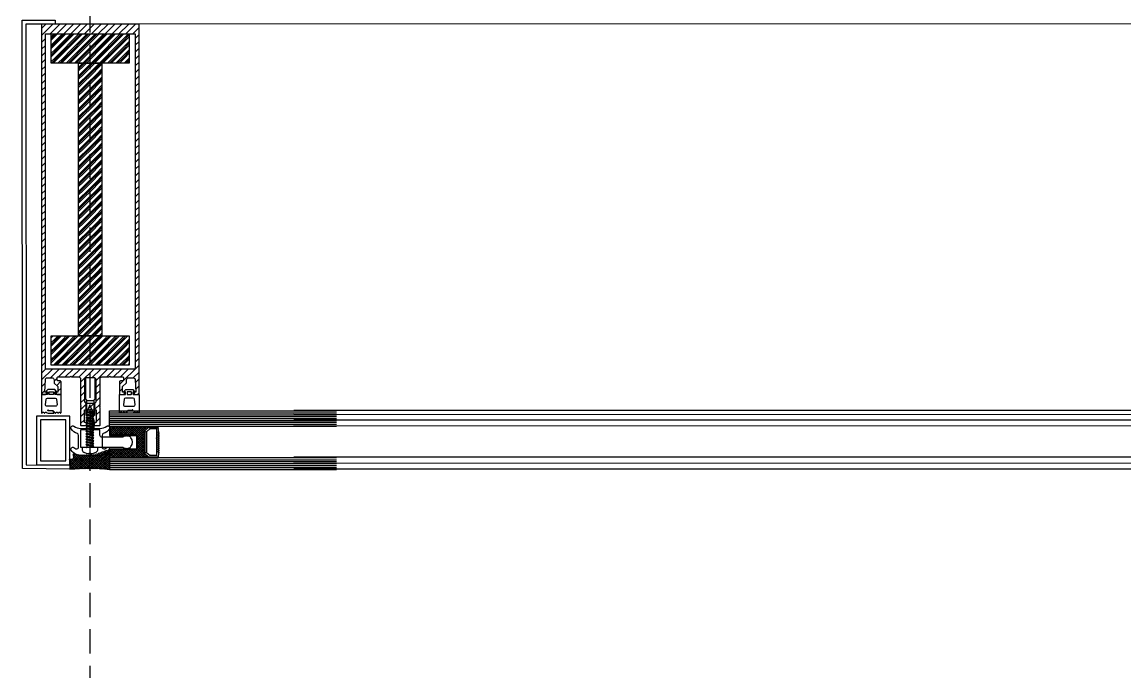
# Model space of a CAD drawing. Header units: inches. Extents: x 21 to 32698, y 13 to 3712.
# Drawn here: x 5101.8 to 5158.3, y 1282.1 to 1315.8 of the extents above; entities that cross this region are included whole.
import ezdxf

# ---------------------------------------------------------------- set-up
doc = ezdxf.new("R2010")
doc.units = ezdxf.units.IN
doc.header["$MEASUREMENT"] = 0
doc.linetypes.add('1+1 dbx a2$0$374_BLD_A1_BLOK_2$0$HIDDEN', pattern=[0.375, 0.25, -0.125])
for name, color, linetype, lineweight in [('Z_MİM_00', 8, 'Continuous', 25), ('Z_MİM_78-köpük', 8, 'Continuous', 25), ('Z_MİM_Aksesuar', 8, 'Continuous', 25), ('Z_MİM_alU-8', 8, 'Continuous', 25), ('Z_MİM_ALUMINIUM', 8, 'Continuous', 25), ('Z_MİM_fitiller_k', 8, 'Continuous', 25), ('Z_MİM_MYM_alüminyum levha', 8, 'Continuous', 25), ('Z_MİM_MYM_CAM', 8, 'Continuous', 25), ('Z_MİM_TR', 8, 'Continuous', 25)]:
    doc.layers.add(name, color=color, linetype=linetype, lineweight=lineweight)

# ---------------------------------------------------------------- blocks, each defined once
blk = doc.blocks.new('V24222')
at = {"linetype": 'Continuous'}
for p, q in [((3033.06, -605.14), (3033.06, -605.21)), ((3035.9, -602.98), (3034.67, -602.98)), ((3035.9, -610.98), (3035.9, -602.98)), ((3036.48, -609.04), (3037.41, -604.92)), ((3037.41, -604.92), (3036.95, -605.39)), ((3037.59, -605.43), (3037.41, -604.92)), ((3037.88, -609.04), (3038.81, -604.92)), ((3038.81, -604.92), (3038.35, -605.39)), ((3038.99, -605.43), (3038.81, -604.92)), ((3039.28, -609.04), (3040.21, -604.92)), ((3040.21, -604.92), (3039.75, -605.39)), ((3040.39, -605.43), (3040.21, -604.92)), ((3040.68, -609.04), (3041.61, -604.92)), ((3041.61, -604.92), (3041.15, -605.39)), ((3041.79, -605.43), (3041.61, -604.92)), ((3042.08, -609.04), (3043.01, -604.92)), ((3043.01, -604.92), (3042.55, -605.39)), ((3043.19, -605.43), (3043.01, -604.92)), ((3043.48, -609.04), (3044.41, -604.92)), ((3044.41, -604.92), (3043.95, -605.39)), ((3044.59, -605.43), (3044.41, -604.92)), ((3044.88, -609.04), (3045.81, -604.92)), ((3045.81, -604.92), (3045.35, -605.39)), ((3045.99, -605.43), (3045.81, -604.92)), ((3046.28, -609.04), (3047.21, -604.92)), ((3047.21, -604.92), (3046.75, -605.39)), ((3047.39, -605.43), (3047.21, -604.92)), ((3047.68, -609.04), (3048.61, -604.92)), ((3048.61, -604.92), (3048.15, -605.39)), ((3048.79, -605.43), (3048.61, -604.92)), ((3049.08, -609.04), (3050.01, -604.92)), ((3050.01, -604.92), (3049.55, -605.39)), ((3050.19, -605.43), (3050.01, -604.92)), ((3050.48, -609.04), (3051.41, -604.92)), ((3051.41, -604.92), (3050.95, -605.39)), ((3051.59, -605.43), (3051.41, -604.92)), ((3051.88, -609.04), (3052.81, -604.92)), ((3052.81, -604.92), (3052.35, -605.39)), ((3052.99, -605.43), (3052.81, -604.92)), ((3053.28, -609.04), (3054.21, -604.92)), ((3054.21, -604.92), (3053.75, -605.39)), ((3054.42, -605.53), (3054.21, -604.92)), ((3032.84, -606.47), (3033.06, -606.47)), ((3032.84, -607.5), (3033.06, -607.5)), ((3033.06, -606.47), (3033.06, -607.5)), ((3033.06, -608.75), (3033.06, -608.82)), ((3034.67, -610.98), (3035.9, -610.98)), ((3036.94, -605.43), (3036.1, -605.43)), ((3036.1, -608.53), (3036.3, -608.53)), ((3036.3, -608.53), (3036.48, -609.04)), ((3036.48, -609.04), (3036.95, -608.57)), ((3036.6, -606.94), (3036.95, -605.39)), ((3036.95, -608.57), (3037.3, -607.02)), ((3036.95, -608.53), (3037.7, -608.53)), ((3038.34, -605.43), (3037.59, -605.43)), ((3037.7, -608.53), (3037.88, -609.04)), ((3037.88, -609.04), (3038.35, -608.57)), ((3038, -606.94), (3038.35, -605.39)), ((3038.35, -608.57), (3038.7, -607.02)), ((3038.35, -608.53), (3039.1, -608.53)), ((3039.74, -605.43), (3038.99, -605.43)), ((3039.1, -608.53), (3039.28, -609.04)), ((3039.28, -609.04), (3039.75, -608.57)), ((3039.4, -606.94), (3039.75, -605.39)), ((3039.75, -608.57), (3040.1, -607.02)), ((3039.75, -608.53), (3040.5, -608.53)), ((3041.14, -605.43), (3040.39, -605.43)), ((3040.5, -608.53), (3040.68, -609.04)), ((3040.68, -609.04), (3041.15, -608.57)), ((3040.8, -606.94), (3041.15, -605.39)), ((3041.15, -608.57), (3041.5, -607.02)), ((3041.15, -608.53), (3041.9, -608.53)), ((3042.54, -605.43), (3041.79, -605.43)), ((3041.9, -608.53), (3042.08, -609.04)), ((3042.08, -609.04), (3042.55, -608.57)), ((3042.2, -606.94), (3042.55, -605.39)), ((3042.55, -608.57), (3042.9, -607.02)), ((3042.55, -608.53), (3043.3, -608.53)), ((3043.94, -605.43), (3043.19, -605.43)), ((3043.3, -608.53), (3043.48, -609.04)), ((3043.48, -609.04), (3043.95, -608.57)), ((3043.6, -606.94), (3043.95, -605.39)), ((3043.95, -608.57), (3044.3, -607.02)), ((3043.95, -608.53), (3044.7, -608.53)), ((3045.34, -605.43), (3044.59, -605.43)), ((3044.7, -608.53), (3044.88, -609.04)), ((3044.88, -609.04), (3045.35, -608.57)), ((3045, -606.94), (3045.35, -605.39)), ((3045.35, -608.57), (3045.7, -607.02)), ((3045.35, -608.53), (3046.1, -608.53)), ((3046.74, -605.43), (3045.99, -605.43)), ((3046.1, -608.53), (3046.28, -609.04)), ((3046.28, -609.04), (3046.75, -608.57)), ((3046.4, -606.94), (3046.75, -605.39)), ((3046.75, -608.57), (3047.1, -607.02)), ((3046.75, -608.53), (3047.5, -608.53)), ((3048.14, -605.43), (3047.39, -605.43)), ((3047.5, -608.53), (3047.68, -609.04)), ((3047.68, -609.04), (3048.15, -608.57)), ((3047.8, -606.94), (3048.15, -605.39)), ((3048.15, -608.57), (3048.5, -607.02)), ((3048.15, -608.53), (3048.9, -608.53)), ((3049.54, -605.43), (3048.79, -605.43)), ((3048.9, -608.53), (3049.08, -609.04)), ((3049.08, -609.04), (3049.55, -608.57)), ((3049.2, -606.94), (3049.55, -605.39)), ((3049.55, -608.57), (3049.9, -607.02)), ((3049.55, -608.53), (3050.3, -608.53)), ((3050.94, -605.43), (3050.19, -605.43)), ((3050.3, -608.53), (3050.48, -609.04)), ((3050.48, -609.04), (3050.95, -608.57)), ((3050.6, -606.94), (3050.95, -605.39)), ((3050.95, -608.57), (3051.3, -607.02)), ((3050.95, -608.53), (3051.7, -608.53)), ((3052.34, -605.43), (3051.59, -605.43)), ((3051.7, -608.53), (3051.88, -609.04)), ((3051.88, -609.04), (3052.35, -608.57)), ((3052, -606.94), (3052.35, -605.39)), ((3052.35, -608.57), (3052.7, -607.02)), ((3052.35, -608.53), (3053.1, -608.53)), ((3053.74, -605.43), (3052.99, -605.43)), ((3053.1, -608.53), (3053.28, -609.04)), ((3053.28, -609.04), (3053.75, -608.57)), ((3053.4, -606.94), (3053.75, -605.39)), ((3053.75, -608.57), (3054.1, -607.02)), ((3053.75, -608.53), (3054.2, -608.53)), ((3054.2, -608.53), (3054.2, -606.49)), ((3054.2, -608.53), (3057.9, -606.98)), ((3057.9, -606.98), (3054.42, -605.53))]:
    blk.add_line(p, q, dxfattribs=at)
for centre, radius, start, end in [((3039.3, -606.98), 6.48, 164.1432, 175.4413), ((3039.3, -606.98), 6.5, 146.8036, 163.5209), ((3034.67, -603.96), 0.975, 90, 146.8036), ((3036.1, -605.23), 0.2, 180, 270), ((3039.3, -606.98), 6.48, 184.5587, 195.8568), ((3039.3, -606.98), 6.5, 196.4791, 213.1964), ((3034.67, -610.01), 0.975, 213.1964, 270), ((3036.1, -608.73), 0.2, 90, 180)]:
    blk.add_arc(centre, radius, start, end, dxfattribs=at)
for points, knots in [([(3036.3, -608.53), (3036.3, -608.53), (3036.3, -608.53), (3036.31, -608.49), (3036.33, -608.4), (3036.35, -608.28), (3036.38, -608.12), (3036.41, -607.93), (3036.45, -607.71), (3036.5, -607.47), (3036.54, -607.21), (3036.58, -607.03), (3036.6, -606.94), (3036.6, -606.94)], [0, 0, 0, 0, 0.053742, 0.158737, 0.260521, 0.365221, 0.467704, 0.573083, 0.676959, 0.783758, 0.889256, 0.997742, 1, 1, 1, 1]), ([(3037.59, -605.44), (3037.59, -605.44), (3037.59, -605.44), (3037.58, -605.48), (3037.56, -605.57), (3037.54, -605.69), (3037.52, -605.83), (3037.49, -605.98), (3037.46, -606.15), (3037.42, -606.36), (3037.38, -606.59), (3037.33, -606.82), (3037.31, -606.96), (3037.3, -607.02)], [0, 0, 0, 0, 0.067498, 0.172426, 0.274213, 0.378912, 0.459082, 0.540613, 0.628383, 0.717903, 0.823022, 0.931116, 1, 1, 1, 1]), ([(3037.7, -608.53), (3037.7, -608.53), (3037.7, -608.53), (3037.71, -608.49), (3037.73, -608.4), (3037.75, -608.28), (3037.78, -608.12), (3037.81, -607.93), (3037.85, -607.71), (3037.9, -607.47), (3037.94, -607.21), (3037.98, -607.03), (3038, -606.94), (3038, -606.94)], [0, 0, 0, 0, 0.053742, 0.158737, 0.260521, 0.365221, 0.467704, 0.573083, 0.676959, 0.783758, 0.889256, 0.997742, 1, 1, 1, 1]), ([(3038.99, -605.44), (3038.99, -605.44), (3038.99, -605.44), (3038.98, -605.48), (3038.96, -605.57), (3038.94, -605.69), (3038.92, -605.83), (3038.89, -605.98), (3038.86, -606.15), (3038.82, -606.36), (3038.78, -606.59), (3038.73, -606.82), (3038.71, -606.96), (3038.7, -607.02)], [0, 0, 0, 0, 0.067498, 0.172426, 0.274213, 0.378912, 0.459082, 0.540613, 0.628383, 0.717903, 0.823022, 0.931116, 1, 1, 1, 1]), ([(3039.1, -608.53), (3039.1, -608.53), (3039.1, -608.53), (3039.11, -608.49), (3039.13, -608.4), (3039.15, -608.28), (3039.18, -608.12), (3039.21, -607.93), (3039.25, -607.71), (3039.3, -607.47), (3039.34, -607.21), (3039.38, -607.03), (3039.4, -606.94), (3039.4, -606.94)], [0, 0, 0, 0, 0.053742, 0.158737, 0.260521, 0.365221, 0.467704, 0.573083, 0.676959, 0.783758, 0.889256, 0.997742, 1, 1, 1, 1]), ([(3040.39, -605.44), (3040.39, -605.44), (3040.39, -605.44), (3040.38, -605.48), (3040.36, -605.57), (3040.34, -605.69), (3040.32, -605.83), (3040.29, -605.98), (3040.26, -606.15), (3040.22, -606.36), (3040.18, -606.59), (3040.13, -606.82), (3040.11, -606.96), (3040.1, -607.02)], [0, 0, 0, 0, 0.0674976, 0.172426, 0.2742129, 0.3789118, 0.4590818, 0.5406131, 0.6283826, 0.7179026, 0.8230218, 0.9311159, 1, 1, 1, 1]), ([(3040.5, -608.53), (3040.5, -608.53), (3040.5, -608.53), (3040.51, -608.49), (3040.53, -608.4), (3040.55, -608.28), (3040.58, -608.12), (3040.61, -607.93), (3040.65, -607.71), (3040.7, -607.47), (3040.74, -607.21), (3040.78, -607.03), (3040.8, -606.94), (3040.8, -606.94)], [0, 0, 0, 0, 0.053742, 0.158737, 0.260521, 0.365221, 0.467704, 0.573083, 0.676959, 0.783758, 0.889256, 0.997742, 1, 1, 1, 1]), ([(3041.79, -605.44), (3041.79, -605.44), (3041.79, -605.44), (3041.78, -605.48), (3041.76, -605.57), (3041.74, -605.69), (3041.72, -605.83), (3041.69, -605.98), (3041.66, -606.15), (3041.62, -606.36), (3041.58, -606.59), (3041.53, -606.82), (3041.51, -606.96), (3041.5, -607.02)], [0, 0, 0, 0, 0.0674976, 0.172426, 0.2742129, 0.3789118, 0.4590818, 0.5406131, 0.6283826, 0.7179026, 0.8230218, 0.9311159, 1, 1, 1, 1]), ([(3041.9, -608.53), (3041.9, -608.53), (3041.9, -608.53), (3041.91, -608.49), (3041.93, -608.4), (3041.95, -608.28), (3041.98, -608.12), (3042.01, -607.93), (3042.05, -607.71), (3042.1, -607.47), (3042.14, -607.21), (3042.18, -607.03), (3042.2, -606.94), (3042.2, -606.94)], [0, 0, 0, 0, 0.0537417, 0.158737, 0.2605214, 0.3652209, 0.4677041, 0.5730834, 0.6769594, 0.7837579, 0.8892561, 0.9977416, 1, 1, 1, 1]), ([(3043.19, -605.44), (3043.19, -605.44), (3043.19, -605.44), (3043.18, -605.48), (3043.16, -605.57), (3043.14, -605.69), (3043.12, -605.83), (3043.09, -605.98), (3043.06, -606.15), (3043.02, -606.36), (3042.98, -606.59), (3042.93, -606.82), (3042.91, -606.96), (3042.9, -607.02)], [0, 0, 0, 0, 0.067498, 0.172426, 0.274213, 0.378912, 0.459082, 0.540613, 0.628383, 0.717903, 0.823022, 0.931116, 1, 1, 1, 1]), ([(3043.3, -608.53), (3043.3, -608.53), (3043.3, -608.53), (3043.31, -608.49), (3043.33, -608.4), (3043.35, -608.28), (3043.38, -608.12), (3043.41, -607.93), (3043.45, -607.71), (3043.5, -607.47), (3043.54, -607.21), (3043.58, -607.03), (3043.6, -606.94), (3043.6, -606.94)], [0, 0, 0, 0, 0.053742, 0.158737, 0.260521, 0.365221, 0.467704, 0.573083, 0.676959, 0.783758, 0.889256, 0.997742, 1, 1, 1, 1]), ([(3044.59, -605.44), (3044.59, -605.44), (3044.59, -605.44), (3044.58, -605.48), (3044.56, -605.57), (3044.54, -605.69), (3044.52, -605.83), (3044.49, -605.98), (3044.46, -606.15), (3044.42, -606.36), (3044.38, -606.59), (3044.33, -606.82), (3044.31, -606.96), (3044.3, -607.02)], [0, 0, 0, 0, 0.067498, 0.172426, 0.274213, 0.378912, 0.459082, 0.540613, 0.628383, 0.717903, 0.823022, 0.931116, 1, 1, 1, 1]), ([(3044.7, -608.53), (3044.7, -608.53), (3044.7, -608.53), (3044.71, -608.49), (3044.73, -608.4), (3044.75, -608.28), (3044.78, -608.12), (3044.81, -607.93), (3044.85, -607.71), (3044.9, -607.47), (3044.94, -607.21), (3044.98, -607.03), (3045, -606.94), (3045, -606.94)], [0, 0, 0, 0, 0.053742, 0.158737, 0.260521, 0.365221, 0.467704, 0.573083, 0.676959, 0.783758, 0.889256, 0.997742, 1, 1, 1, 1]), ([(3045.99, -605.44), (3045.99, -605.44), (3045.99, -605.44), (3045.98, -605.48), (3045.96, -605.57), (3045.94, -605.69), (3045.92, -605.83), (3045.89, -605.98), (3045.86, -606.15), (3045.82, -606.36), (3045.78, -606.59), (3045.73, -606.82), (3045.71, -606.96), (3045.7, -607.02)], [0, 0, 0, 0, 0.067498, 0.172426, 0.274213, 0.378912, 0.459082, 0.540613, 0.628383, 0.717903, 0.823022, 0.931116, 1, 1, 1, 1]), ([(3046.1, -608.53), (3046.1, -608.53), (3046.1, -608.53), (3046.11, -608.49), (3046.13, -608.4), (3046.15, -608.28), (3046.18, -608.12), (3046.21, -607.93), (3046.25, -607.71), (3046.3, -607.47), (3046.34, -607.21), (3046.38, -607.03), (3046.4, -606.94), (3046.4, -606.94)], [0, 0, 0, 0, 0.053742, 0.158737, 0.260521, 0.365221, 0.467704, 0.573083, 0.676959, 0.783758, 0.889256, 0.997742, 1, 1, 1, 1]), ([(3047.39, -605.44), (3047.39, -605.44), (3047.39, -605.44), (3047.38, -605.48), (3047.36, -605.57), (3047.34, -605.69), (3047.32, -605.83), (3047.29, -605.98), (3047.26, -606.15), (3047.22, -606.36), (3047.18, -606.59), (3047.13, -606.82), (3047.11, -606.96), (3047.1, -607.02)], [0, 0, 0, 0, 0.067498, 0.172426, 0.274213, 0.378912, 0.459082, 0.540613, 0.628383, 0.717903, 0.823022, 0.931116, 1, 1, 1, 1]), ([(3047.5, -608.53), (3047.5, -608.53), (3047.5, -608.53), (3047.51, -608.49), (3047.53, -608.4), (3047.55, -608.28), (3047.58, -608.12), (3047.61, -607.93), (3047.65, -607.71), (3047.7, -607.47), (3047.74, -607.21), (3047.78, -607.03), (3047.8, -606.94), (3047.8, -606.94)], [0, 0, 0, 0, 0.053742, 0.158737, 0.260521, 0.365221, 0.467704, 0.573083, 0.676959, 0.783758, 0.889256, 0.997742, 1, 1, 1, 1]), ([(3048.79, -605.44), (3048.79, -605.44), (3048.79, -605.44), (3048.78, -605.48), (3048.76, -605.57), (3048.74, -605.69), (3048.72, -605.83), (3048.69, -605.98), (3048.66, -606.15), (3048.62, -606.36), (3048.58, -606.59), (3048.53, -606.82), (3048.51, -606.96), (3048.5, -607.02)], [0, 0, 0, 0, 0.067498, 0.172426, 0.274213, 0.378912, 0.459082, 0.540613, 0.628383, 0.717903, 0.823022, 0.931116, 1, 1, 1, 1]), ([(3048.9, -608.53), (3048.9, -608.53), (3048.9, -608.53), (3048.91, -608.49), (3048.93, -608.4), (3048.95, -608.28), (3048.98, -608.12), (3049.01, -607.93), (3049.05, -607.71), (3049.1, -607.47), (3049.14, -607.21), (3049.18, -607.03), (3049.2, -606.94), (3049.2, -606.94)], [0, 0, 0, 0, 0.053742, 0.158737, 0.260521, 0.365221, 0.467704, 0.573083, 0.676959, 0.783758, 0.889256, 0.997742, 1, 1, 1, 1]), ([(3050.19, -605.44), (3050.19, -605.44), (3050.19, -605.44), (3050.18, -605.48), (3050.16, -605.57), (3050.14, -605.69), (3050.12, -605.83), (3050.09, -605.98), (3050.06, -606.15), (3050.02, -606.36), (3049.98, -606.59), (3049.93, -606.82), (3049.91, -606.96), (3049.9, -607.02)], [0, 0, 0, 0, 0.067498, 0.172426, 0.274213, 0.378912, 0.459082, 0.540613, 0.628383, 0.717903, 0.823022, 0.931116, 1, 1, 1, 1]), ([(3050.3, -608.53), (3050.3, -608.53), (3050.3, -608.53), (3050.31, -608.49), (3050.33, -608.4), (3050.35, -608.28), (3050.38, -608.12), (3050.41, -607.93), (3050.45, -607.71), (3050.5, -607.47), (3050.54, -607.21), (3050.58, -607.03), (3050.6, -606.94), (3050.6, -606.94)], [0, 0, 0, 0, 0.053742, 0.158737, 0.260521, 0.365221, 0.467704, 0.573083, 0.676959, 0.783758, 0.889256, 0.997742, 1, 1, 1, 1]), ([(3051.59, -605.44), (3051.59, -605.44), (3051.59, -605.44), (3051.58, -605.48), (3051.56, -605.57), (3051.54, -605.69), (3051.52, -605.83), (3051.49, -605.98), (3051.46, -606.15), (3051.42, -606.36), (3051.38, -606.59), (3051.33, -606.82), (3051.31, -606.96), (3051.3, -607.02)], [0, 0, 0, 0, 0.067498, 0.172426, 0.274213, 0.378912, 0.459082, 0.540613, 0.628383, 0.717903, 0.823022, 0.931116, 1, 1, 1, 1]), ([(3051.7, -608.53), (3051.7, -608.53), (3051.7, -608.53), (3051.71, -608.49), (3051.73, -608.4), (3051.75, -608.28), (3051.78, -608.12), (3051.81, -607.93), (3051.85, -607.71), (3051.9, -607.47), (3051.94, -607.21), (3051.98, -607.03), (3052, -606.94), (3052, -606.94)], [0, 0, 0, 0, 0.053742, 0.158737, 0.260521, 0.365221, 0.467704, 0.573083, 0.676959, 0.783758, 0.889256, 0.997742, 1, 1, 1, 1]), ([(3052.99, -605.44), (3052.99, -605.44), (3052.99, -605.44), (3052.98, -605.48), (3052.96, -605.57), (3052.94, -605.69), (3052.92, -605.83), (3052.89, -605.98), (3052.86, -606.15), (3052.82, -606.36), (3052.78, -606.59), (3052.73, -606.82), (3052.71, -606.96), (3052.7, -607.02)], [0, 0, 0, 0, 0.067498, 0.172426, 0.274213, 0.378912, 0.459082, 0.540613, 0.628383, 0.717903, 0.823022, 0.931116, 1, 1, 1, 1]), ([(3053.1, -608.53), (3053.1, -608.53), (3053.1, -608.53), (3053.11, -608.49), (3053.13, -608.4), (3053.15, -608.28), (3053.18, -608.12), (3053.21, -607.93), (3053.25, -607.71), (3053.3, -607.47), (3053.34, -607.21), (3053.38, -607.03), (3053.4, -606.94), (3053.4, -606.94)], [0, 0, 0, 0, 0.053615, 0.158611, 0.260395, 0.365095, 0.467577, 0.572956, 0.676831, 0.783628, 0.889125, 0.99761, 1, 1, 1, 1]), ([(3054.42, -605.53), (3054.42, -605.53), (3054.42, -605.52), (3054.42, -605.55), (3054.4, -605.63), (3054.37, -605.74), (3054.34, -605.89), (3054.3, -606.08), (3054.25, -606.28), (3054.21, -606.42), (3054.2, -606.49)], [0, 0, 0, 0, 0.0340665, 0.1766316, 0.3139828, 0.4552288, 0.5943087, 0.7371977, 0.8671766, 1, 1, 1, 1])]:
    blk.add_open_spline(points, degree=3, knots=knots, dxfattribs=at)
blk.add_open_spline([(3054.2, -606.49), (3054.16, -606.66), (3054.13, -606.84), (3054.1, -607.02)], degree=3, dxfattribs=at)
blk = doc.blocks.new('klips detay')
at = {"layer": 'Z_MİM_Aksesuar'}
h = blk.add_hatch(dxfattribs=at)
h.set_pattern_fill('ANSI37', color=256, scale=0.25, angle=-90, style=0)
h.set_pattern_definition([(315, (-4779.5639, 8940.09785), (0.56126601, 0.56126601), []), (45, (-4779.5639, 8940.09785), (-0.56126601, 0.56126601), [])])
h.paths.add_polyline_path([(0, -4.46), (0, 0), (-20.1, 0), (-20.1, -0.25), (-18, -2.14), (-18, -13.77), (-20.2, -15.75), (-20.2, -16), (0, -16), (0, -11.46), (-13.84, -11.46), (-13.9, -11.46), (-13.9, -4.46)])
blk.add_line((-25, -16), (-20.2, -16))
at = {"linetype": 'Continuous'}
for p in [(-20.59, -1.25), (-19, -2.69), (-25, -15.25), (-25, -15.25), (-25, -16), (-20.2, -16), (-20.2, -16), (-19, -13.31), (-19, -13.31), (-18, -13.77), (-18, -13.77)]:
    blk.add_point(p, dxfattribs=at)
at = {"layer": 'Z_MİM_Aksesuar'}
for p, q in [((-25.02, -3.47), (-25.13, -3.36)), ((-25.02, -4.47), (-25.13, -4.36)), ((-25.02, -5.47), (-25.13, -5.36)), ((-25.12, -2.94), (-25.05, -2.87)), ((-25.12, -3.94), (-25.05, -3.87)), ((-25.12, -4.94), (-25.05, -4.87)), ((-25.02, -2.47), (-25, -0.25)), ((-25, -0.25), (-20.1, -0.25)), ((-20.59, -1.25), (-24.01, -1.25)), ((-24.01, -14.75), (-24.01, -1.25)), ((-19, -2.69), (-20.59, -1.25)), ((-20.1, -0.25), (-18, -2.14)), ((-19, -13.31), (-19, -2.69)), ((-18, -2.14), (-18, -13.77)), ((-18, -13.77), (-18, -2.14)), ((-25.02, -6.47), (-25.13, -6.36)), ((-25.02, -6.47), (-25.13, -6.36)), ((-25.02, -7.47), (-25.13, -7.36)), ((-25.02, -7.47), (-25.13, -7.36)), ((-25.02, -8.47), (-25.13, -8.36)), ((-25.02, -9.47), (-25.13, -9.36)), ((-25.02, -10.47), (-25.13, -10.36)), ((-25.12, -5.94), (-25.05, -5.87)), ((-25.12, -5.94), (-25.05, -5.87)), ((-25.12, -6.94), (-25.05, -6.87)), ((-25.12, -6.94), (-25.05, -6.87)), ((-25.12, -7.94), (-25.05, -7.87)), ((-25.12, -8.94), (-25.05, -8.87)), ((-25.12, -9.94), (-25.05, -9.87)), ((-25.12, -10.94), (-25.05, -10.87)), ((-25.02, -11.47), (-25.13, -11.36)), ((-25.02, -12.47), (-25.13, -12.36)), ((-25.02, -13.47), (-25.13, -13.36)), ((-25.12, -11.94), (-25.05, -11.87)), ((-25.12, -12.94), (-25.05, -12.87)), ((-25.02, -13.47), (-25, -15.75)), ((-25, -15.75), (-20.2, -15.75)), ((-24.01, -14.75), (-20.59, -14.75)), ((-20.59, -14.75), (-19, -13.31)), ((-18, -13.77), (-20.2, -15.75)), ((-20.2, -15.75), (-18, -13.77))]:
    blk.add_line(p, q, dxfattribs=at)
for points in [[(0, -4.46), (0, 0), (-20.1, 0), (-20.1, -0.25), (-18, -2.14), (-18, -13.77), (-20.2, -15.75), (-20.2, -16), (0, -16), (0, -11.46), (-13.84, -11.46), (-13.9, -11.46), (-13.9, -4.46), (0, -4.46)], [(0, -4.46), (-13.9, -4.46), (-13.9, -11.46), (0, -11.46)]]:
    blk.add_lwpolyline(points, dxfattribs=at)
for centre, start, end in [((-24.91, -3.15), 134.9638, 223.5399), ((-24.91, -4.15), 134.9638, 223.5399), ((-24.91, -5.15), 134.9638, 223.5399), ((-25.26, -2.65), 314.9638, 37.8313), ((-25.26, -3.65), 314.9638, 37.8313), ((-25.26, -4.65), 314.9638, 37.8313), ((-25.26, -5.65), 314.9638, 37.8313), ((-25.26, -5.65), 314.9638, 37.8313), ((-24.91, -6.15), 134.9638, 223.5399), ((-24.91, -6.15), 134.9638, 223.5399), ((-24.91, -7.15), 134.9638, 223.5399), ((-24.91, -7.15), 134.9638, 223.5399), ((-24.91, -8.15), 134.9638, 223.5399), ((-24.91, -9.15), 134.9638, 223.5399), ((-24.91, -10.15), 134.9638, 223.5399), ((-24.91, -11.15), 134.9638, 223.5399), ((-25.26, -6.65), 314.9638, 37.8313), ((-25.26, -6.65), 314.9638, 37.8313), ((-25.26, -7.65), 314.9638, 37.8313), ((-25.26, -8.65), 314.9638, 37.8313), ((-25.26, -9.65), 314.9638, 37.8313), ((-25.26, -10.65), 314.9638, 37.8313), ((-24.91, -12.15), 134.9638, 223.5399), ((-24.91, -13.15), 134.9638, 223.5399), ((-25.26, -11.65), 314.9638, 37.8313), ((-25.26, -12.65), 314.9638, 37.8313)]:
    blk.add_arc(centre, 0.3, start, end, dxfattribs=at)
for p in [(-25.26, -2.65), (-25.26, -2.65), (-25.26, -3.65), (-25.26, -3.65), (-25.26, -4.65), (-25.26, -4.65), (-25.26, -5.65), (-25.26, -5.65), (-25.26, -5.65), (-25.26, -5.65), (-25.26, -5.65), (-25.26, -5.65), (-25.26, -5.65), (-25.13, -3.36), (-25.13, -3.36), (-25.13, -4.36), (-25.13, -4.36), (-25.13, -5.36), (-25.13, -5.36), (-25.12, -2.94), (-25.12, -2.94), (-25.12, -3.94), (-25.12, -3.94), (-25.12, -4.94), (-25.12, -4.94), (-25.05, -2.87), (-25.05, -2.87), (-25.05, -3.87), (-25.05, -3.87), (-25.05, -4.87), (-25.05, -4.87), (-25.02, -2.47), (-25.02, -2.47), (-25.02, -3.47), (-25.02, -3.47), (-25.02, -4.47), (-25.02, -4.47), (-25.02, -5.47), (-25.02, -5.47), (-25.02, -5.47), (-24.91, -3.15), (-24.91, -3.15), (-24.91, -4.15), (-24.91, -4.15), (-24.91, -5.15), (-24.91, -5.15), (-24.91, -5.15), (-24.91, -5.15), (-24.01, -1.25), (-25.26, -6.65), (-25.26, -6.65), (-25.26, -6.65), (-25.26, -6.65), (-25.26, -6.65), (-25.26, -6.65), (-25.26, -6.65), (-25.26, -7.65), (-25.26, -7.65), (-25.26, -7.65), (-25.26, -7.65), (-25.26, -8.65), (-25.26, -8.65), (-25.26, -8.65), (-25.26, -8.65), (-25.26, -9.65), (-25.26, -9.65), (-25.26, -10.65), (-25.26, -10.65), (-25.26, -10.65), (-25.26, -10.65), (-25.13, -6.36), (-25.13, -6.36), (-25.13, -6.36), (-25.13, -7.36), (-25.13, -7.36), (-25.13, -7.36), (-25.13, -8.36), (-25.13, -8.36), (-25.13, -9.36), (-25.13, -9.36), (-25.13, -10.36), (-25.13, -10.36), (-25.12, -5.94), (-25.12, -5.94), (-25.12, -5.94), (-25.12, -6.94), (-25.12, -6.94), (-25.12, -6.94), (-25.12, -7.94), (-25.12, -7.94), (-25.12, -8.94), (-25.12, -8.94), (-25.12, -9.94), (-25.12, -9.94), (-25.12, -10.94), (-25.12, -10.94), (-25.05, -5.87), (-25.05, -5.87), (-25.05, -5.87), (-25.05, -6.87), (-25.05, -6.87), (-25.05, -6.87), (-25.05, -7.87), (-25.05, -7.87), (-25.05, -8.87), (-25.05, -8.87), (-25.05, -9.87), (-25.05, -9.87), (-25.05, -10.87), (-25.05, -10.87), (-25.02, -6.47), (-25.02, -6.47), (-25.02, -6.47), (-25.02, -7.47), (-25.02, -7.47), (-25.02, -7.47), (-25.02, -8.47), (-25.02, -8.47), (-25.02, -9.47), (-25.02, -9.47), (-25.02, -10.47), (-25.02, -10.47), (-24.91, -6.15), (-24.91, -6.15), (-24.91, -6.15), (-24.91, -6.15), (-24.91, -6.15), (-24.91, -6.15), (-24.91, -6.15), (-24.91, -7.15), (-24.91, -7.15), (-24.91, -7.15), (-24.91, -7.15), (-24.91, -7.15), (-24.91, -7.15), (-24.91, -7.15), (-24.91, -8.15), (-24.91, -8.15), (-24.91, -8.15), (-24.91, -8.15), (-24.91, -9.15), (-24.91, -9.15), (-24.91, -9.15), (-24.91, -9.15), (-24.91, -10.15), (-24.91, -10.15), (-24.91, -10.15), (-24.91, -10.15), (-24.91, -11.15), (-24.91, -11.15), (-24.91, -11.15), (-24.91, -11.15), (-24.91, -11.15), (-24.91, -11.15), (-24.91, -11.15), (-24.91, -11.15), (-24.01, -10), (-25.26, -11.65), (-25.26, -11.65), (-25.26, -11.65), (-25.26, -11.65), (-25.26, -12.65), (-25.26, -12.65), (-25.26, -12.65), (-25.26, -12.65), (-25.13, -11.36), (-25.13, -11.36), (-25.13, -12.36), (-25.13, -12.36), (-25.12, -11.94), (-25.12, -11.94), (-25.12, -12.94), (-25.12, -12.94), (-25.05, -11.87), (-25.05, -11.87), (-25.05, -12.87), (-25.05, -12.87), (-25.02, -11.47), (-25.02, -11.47), (-25.02, -12.47), (-25.02, -12.47), (-24.91, -12.15), (-24.91, -12.15), (-24.91, -12.15), (-24.91, -12.15), (-24.91, -12.15), (-24.91, -12.15), (-24.91, -12.15), (-24.91, -12.15), (-24.91, -13.15), (-24.91, -13.15), (-24.91, -13.15), (-24.91, -13.15), (-24.01, -14.75), (-20.59, -14.75)]:
    blk.add_point(p, dxfattribs=at)
at = {"layer": 'Z_MİM_ALUMINIUM'}
for p, q in [((-20.1, 0), (-25, 0)), ((-25, 0), (-25, -0.25)), ((-20.1, -0.25), (-20.1, 0)), ((-25, -0.25), (-20.1, -0.25)), ((-20.2, -15.75), (-25, -15.75)), ((-25, -15.75), (-25, -16)), ((-20.2, -16), (-20.2, -15.75))]:
    blk.add_line(p, q, dxfattribs=at)
blk = doc.blocks.new('D09055')
at = {"layer": 'Z_MİM_78-köpük'}
blk.add_lwpolyline([(6, -9.14, -0.314914), (6.66, -8.2, 0.149332), (9.81, -5.82, 0.850698), (8.42, -4.42, -0.156616), (5.06, -5.5), (5.01, -5.5), (5.01, -5.51), (1.81, -5.51), (1.81, -1.17), (0.63, -0.22, 0.351086), (-0.63, -0.22), (-1.79, -1.15), (-1.79, -5.51), (-4.99, -5.51), (-5.06, -5.5, -0.156616), (-8.42, -4.42, 0.850698), (-9.81, -5.82, 0.149332), (-6.66, -8.2, -0.314914), (-6, -9.14), (-6, -15.07, -0.555494), (-7.44, -15.97, -0.047351), (-8.4, -15.38, 0.866334), (-9.8, -16.77, 0.237484), (-4.37, -19.51), (4.37, -19.51, 0.237484), (9.8, -16.77, 0.866334), (8.4, -15.38, -0.047351), (7.44, -15.97, -0.555494), (6, -15.07)], format="xyb", close=True, dxfattribs=at)
blk = doc.blocks.new('A$C26d8dfcf')
h = blk.add_hatch()
h.set_pattern_fill('GOST_GROUND', color=256, scale=0.03)
h.set_pattern_definition([(45, (-145391.94358, -66244.19837), (0.4242640687, 0), [0.6]), (45, (-145391.85358, -66244.19837), (0.4242640687, 0), [0.6]), (45, (-145391.76358, -66244.19837), (0.4242640687, 0), [0.6])])
h.paths.add_polyline_path([(255.297, 40.472), (255.297, 41.972), (259.297, 41.972), (259.297, 40.472)])
h.paths.add_polyline_path([(257.897, 26.472), (256.697, 26.472), (256.697, 40.472), (257.897, 40.472)])
h.paths.add_polyline_path([(255.297, 24.972), (255.297, 26.472), (259.297, 26.472), (259.297, 24.972)])
at = {"layer": 'Z_MİM_Aksesuar', "linetype": 'ByBlock'}
h = blk.add_hatch(dxfattribs=at)
h.set_pattern_fill('ANSI37', color=256, scale=0.025, angle=-90, style=0)
h.set_pattern_definition([(315, (-9674.81625, -41531.75868), (0.05612660076, 0.05612660076), []), (45, (-9674.81625, -41531.75868), (-0.05612660076, 0.05612660076), [])])
edge = h.paths.add_edge_path()
edge.add_line((256.38, 20.124), (256.22, 20.124))
edge.add_line((256.22, 20.124), (256.22, 20.117))
edge.add_arc((256.22, 20.097), 0.02, 0, 89.9999, ccw=False)
edge.add_line((256.24, 20.097), (256.24, 19.632))
edge.add_arc((257.221, 11.147), 8.541, 82.8409, 96.5955, ccw=False)
edge.add_line((258.286, 19.622), (258.286, 20.214))
edge.add_line((258.286, 20.214), (258.293, 20.668))
edge.add_arc((257.887, 20.769), 0.418, 292.9528, 345.9418, ccw=False)
edge.add_arc((257.491, 22.103), 1.807, 263.8456, 288.0231, ccw=False)
edge.add_arc((257.114, 22.344), 2.046, 254.5808, 275.1404, ccw=False)
edge.add_arc((253.067, 14.4), 6.923, 59.6062, 60.4926)
edge.add_line((256.477, 20.425), (256.404, 20.377))
edge.add_arc((256.35, 20.322), 0.0776, -0.7256, 45.7256, ccw=False)
edge.add_line((256.427, 20.321), (256.427, 20.231))
edge.add_arc((256.199, 20.267), 0.231, 321.5178, 350.9095, ccw=False)
at = {"layer": 'Z_MİM_alU-8'}
h = blk.add_hatch(dxfattribs=at)
h.set_pattern_fill('ANSI31', color=256, scale=2, style=0)
h.set_pattern_definition([(45, (-87.75867, 65.62317), (-0.1767767, 0.1767767), [])])
h.paths.add_polyline_path([(254.797, 42.452, -0.414214), (254.817, 42.472), (259.777, 42.472, -0.414214), (259.797, 42.452), (259.797, 23.492, -0.414214), (259.777, 23.472), (259.597, 23.472, -0.414214), (259.547, 23.522), (259.547, 23.592), (259.637, 23.592), (259.602, 24.228, 0.39827), (259.502, 24.322), (259.257, 24.322, 0.414214), (259.157, 24.222), (259.157, 24.089, -0.198912), (259.142, 24.054), (258.957, 23.869), (258.957, 23.592), (259.047, 23.592), (259.047, 23.522, -0.414214), (258.997, 23.472), (258.817, 23.472, -0.414214), (258.797, 23.492), (258.797, 24.112, -0.414214), (258.847, 24.162), (258.947, 24.162, 0.414214), (258.997, 24.212), (258.997, 24.322, 0.414214), (258.947, 24.372), (258.697, 24.372), (258.327, 24.372), (258.297, 24.402), (258.267, 24.372), (257.897, 24.372, 0.414214), (257.797, 24.272), (257.797, 22.902, 0.666667), (257.797, 22.842, 1), (257.797, 22.802), (257.797, 21.892, -0.414214), (257.777, 21.872), (257.517, 21.872, -0.414214), (257.497, 21.892), (257.497, 22.002, -0.414214), (257.527, 22.032), (257.597, 22.032), (257.597, 22.672), (257.347, 22.672), (257.297, 22.722), (257.247, 22.672), (256.997, 22.672), (256.997, 22.032), (257.067, 22.032, -0.414214), (257.097, 22.002), (257.097, 21.892, -0.414214), (257.077, 21.872), (256.817, 21.872, -0.414214), (256.797, 21.892), (256.797, 22.802, 0.666667), (256.797, 22.862, 1), (256.797, 22.902), (256.797, 24.272, 0.414214), (256.697, 24.372), (256.327, 24.372), (256.297, 24.402), (256.267, 24.372), (255.897, 24.372), (255.647, 24.372, 0.414214), (255.597, 24.322), (255.597, 24.212, 0.414214), (255.647, 24.162), (255.747, 24.162, -0.414214), (255.797, 24.112), (255.797, 23.492, -0.414214), (255.777, 23.472), (255.597, 23.472, -0.414214), (255.547, 23.522), (255.547, 23.592), (255.637, 23.592), (255.637, 23.869), (255.451, 24.054, -0.198912), (255.437, 24.089), (255.437, 24.222, 0.414214), (255.337, 24.322), (255.092, 24.322, 0.39827), (254.992, 24.228), (254.957, 23.592), (255.047, 23.592), (255.047, 23.522, -0.414214), (254.997, 23.472), (254.817, 23.472, -0.414214), (254.797, 23.492)])
h.paths.add_polyline_path([(254.997, 41.972), (254.997, 24.772), (257.297, 24.772), (259.597, 24.772), (259.597, 41.972)], flags=16)
h.paths.add_polyline_path([(257.097, 24.322, 0.414214), (256.997, 24.222), (256.997, 23.122, 0.414214), (257.097, 23.022), (257.297, 23.022), (257.497, 23.022, 0.414214), (257.597, 23.122), (257.597, 24.222, 0.414214), (257.497, 24.322), (257.297, 24.322)], flags=16)
h.paths.add_polyline_path([(257.935, 41.116), (257.935, 41.484), (258.528, 41.484), (258.528, 41.116)], flags=8)
h.paths.add_polyline_path([(256.384, 25.271), (256.384, 25.639), (256.978, 25.639), (256.978, 25.271)], flags=8)
h.paths.add_polyline_path([(256.004, 39.465), (255.596, 39.465), (255.596, 40.124), (256.004, 40.124)], flags=8)
h.paths.add_polyline_path([(259.091, 33.807), (255.581, 33.807), (255.581, 34.384), (259.091, 34.384)], flags=8)
h.paths.add_polyline_path([(256.285, 32.973), (256.03, 32.973), (256.03, 33.385), (256.285, 33.385)], flags=8)
h.paths.add_polyline_path([(258.648, 32.796), (256.225, 32.796), (256.225, 33.373), (258.648, 33.373)], flags=8)
h.paths.add_polyline_path([(256.205, 33.396), (255.95, 33.396), (255.95, 33.809), (256.205, 33.809)], flags=8)
h.paths.add_polyline_path([(258.584, 34.272), (256.147, 34.272), (256.147, 35.097), (258.584, 35.097)], flags=8)
h.paths.add_polyline_path([(258.806, 33.266), (256.166, 33.266), (256.166, 33.843), (258.806, 33.843)], flags=8)
at = {"linetype": '1+1 dbx a2$0$374_BLD_A1_BLOK_2$0$HIDDEN', "ltscale": 5}
blk.add_line((257.277, 48.918), (257.277, 8.918), dxfattribs=at)
for points in [[(255.297, 40.472), (255.297, 41.972), (259.297, 41.972), (259.297, 40.472)], [(257.897, 26.472), (256.697, 26.472), (256.697, 40.472), (257.897, 40.472)], [(255.297, 24.972), (255.297, 26.472), (259.297, 26.472), (259.297, 24.972)], [(254.54, 19.863), (256.24, 19.863), (256.24, 22.363), (254.54, 22.363)], [(254.74, 20.063), (256.04, 20.063), (256.04, 22.163), (254.74, 22.163)]]:
    blk.add_lwpolyline(points, close=True)
blk.add_lwpolyline([(259.376, 21.243), (259.344, 21.313, 0.414214), (259.317, 21.323), (259.294, 21.312, -0.355756), (259.27, 21.318), (259.252, 21.343, 0.414214), (259.224, 21.347), (259.203, 21.332, -0.355756), (259.178, 21.333), (259.155, 21.353, 0.414214), (259.127, 21.351), (259.111, 21.333, -0.355756), (259.086, 21.329), (259.059, 21.344, 0.414214), (259.032, 21.337), (259.019, 21.313, -0.150328), (259.01, 21.305, 0.04303), (258.963, 21.277), (257.892, 21.277, -0.406931), (257.792, 21.375), (257.786, 21.636, 0.315299), (257.767, 21.649), (257.478, 21.649), (257.434, 21.694, 0.198912), (257.419, 21.699), (257.316, 21.699), (257.286, 21.669), (257.256, 21.699), (257.152, 21.699, 0.198912), (257.138, 21.694), (257.094, 21.649), (256.806, 21.649, 0.414214), (256.786, 21.629), (256.786, 20.777, 0.414214), (256.806, 20.757), (257.256, 20.757), (257.286, 20.787), (257.316, 20.757), (258.963, 20.757, 0.04303), (259.01, 20.729, -0.150328), (259.019, 20.721), (259.032, 20.698, 0.414214), (259.059, 20.691), (259.086, 20.706, -0.355756), (259.111, 20.702), (259.127, 20.683, 0.414214), (259.155, 20.682), (259.178, 20.702, -0.355756), (259.203, 20.703), (259.224, 20.688, 0.414214), (259.252, 20.692), (259.27, 20.717, -0.355756), (259.294, 20.723), (259.317, 20.712, 0.414214), (259.344, 20.722), (259.376, 20.792, 0.411835)], format="xyb", close=True)
at = {"layer": 'Z_MİM_Aksesuar', "linetype": 'ByBlock'}
blk.add_lwpolyline([(256.38, 20.124), (256.22, 20.124), (256.22, 20.117, -0.414213), (256.24, 20.097), (256.24, 19.632, -0.060088), (258.286, 19.622), (258.286, 20.214), (258.293, 20.668), (258.293, 20.668, -1.826359), (258.293, 20.668, -0.235418), (258.05, 20.384, -0.105888), (257.297, 20.306, -0.08995), (256.57, 20.371, 0.003868), (256.477, 20.425), (256.404, 20.377, -0.205503), (256.427, 20.321), (256.427, 20.231, -0.128953)], format="xyb", close=True, dxfattribs=at)
at = {"layer": 'Z_MİM_alU-8'}
blk.add_lwpolyline([(257.297, 22.722), (257.297, 22.722), (257.297, 22.722), (257.347, 22.672), (257.597, 22.672), (257.597, 22.032), (257.527, 22.032, 0.414214), (257.497, 22.002), (257.497, 21.892, 0.414214), (257.517, 21.872), (257.777, 21.872, 0.414214), (257.797, 21.892), (257.797, 22.802, -1), (257.797, 22.842), (257.797, 22.862, -1), (257.797, 22.902), (257.797, 24.272, -0.414214), (257.897, 24.372), (258.267, 24.372), (258.297, 24.402), (258.327, 24.372), (258.697, 24.372), (258.947, 24.372, -0.414214), (258.997, 24.322), (258.997, 24.212, -0.414214), (258.947, 24.162), (258.847, 24.162, 0.414214), (258.797, 24.112), (258.797, 23.492, 0.414214), (258.817, 23.472), (258.997, 23.472, 0.414214), (259.047, 23.522), (259.047, 23.592), (258.957, 23.592), (258.957, 23.869), (259.142, 24.054, 0.198912), (259.157, 24.089), (259.157, 24.222, -0.414214), (259.257, 24.322), (259.502, 24.322, -0.39827), (259.602, 24.228), (259.637, 23.592), (259.547, 23.592), (259.547, 23.522, 0.414214), (259.597, 23.472), (259.777, 23.472, 0.414214), (259.797, 23.492), (259.797, 42.452, 0.414214), (259.777, 42.472), (254.817, 42.472, 0.414214), (254.797, 42.452), (254.797, 23.492, 0.414214), (254.817, 23.472), (254.997, 23.472, 0.414214), (255.047, 23.522), (255.047, 23.592), (254.957, 23.592), (254.992, 24.228, -0.39827), (255.092, 24.322), (255.337, 24.322, -0.414214), (255.437, 24.222), (255.437, 24.089, 0.198912), (255.451, 24.054), (255.637, 23.869), (255.637, 23.592), (255.547, 23.592), (255.547, 23.522, 0.414214), (255.597, 23.472), (255.777, 23.472, 0.414214), (255.797, 23.492), (255.797, 24.112, 0.414214), (255.747, 24.162), (255.647, 24.162, -0.414214), (255.597, 24.212), (255.597, 24.322, -0.414214), (255.647, 24.372), (255.897, 24.372), (256.267, 24.372), (256.297, 24.402), (256.327, 24.372), (256.697, 24.372, -0.414214), (256.797, 24.272), (256.797, 22.902, -1), (256.797, 22.862), (256.797, 22.842, -1), (256.797, 22.802), (256.797, 21.892, 0.414214), (256.817, 21.872), (257.077, 21.872, 0.414214), (257.097, 21.892), (257.097, 22.002, 0.414214), (257.067, 22.032), (256.997, 22.032), (256.997, 22.672), (257.247, 22.672), (257.297, 22.722), (257.297, 22.722), (257.297, 22.722)], format="xyb", dxfattribs=at)
blk.add_lwpolyline([(254.997, 24.772), (254.997, 41.972), (259.597, 41.972), (259.597, 24.772), (257.297, 24.772)], close=True, dxfattribs=at)
blk.add_lwpolyline([(257.297, 24.322), (257.097, 24.322, 0.414214), (256.997, 24.222), (256.997, 23.122, 0.414214), (257.097, 23.022), (257.297, 23.022), (257.297, 23.022), (257.297, 23.022), (257.497, 23.022, 0.414214), (257.597, 23.122), (257.597, 24.222, 0.414214), (257.497, 24.322)], format="xyb", close=True, dxfattribs=at)
at = {"layer": 'Z_MİM_ALUMINIUM', "linetype": 'ByBlock'}
blk.add_lwpolyline([(257.547, 24.242, 0.414214), (257.467, 24.322), (257.127, 24.322, 0.414214), (257.047, 24.242), (257.047, 23.242), (257.097, 23.192), (257.097, 23.094), (257.047, 23.062), (257.097, 23.03), (257.097, 22.914), (257.047, 22.882), (257.097, 22.85), (257.097, 22.734), (257.047, 22.702), (257.097, 22.67), (257.097, 22.554), (257.047, 22.522), (257.097, 22.49), (257.097, 22.4), (257.497, 22.4), (257.547, 22.432), (257.497, 22.464), (257.497, 22.58), (257.547, 22.612), (257.497, 22.644), (257.497, 22.76), (257.547, 22.792), (257.497, 22.824), (257.497, 22.94), (257.547, 22.972), (257.497, 23.004), (257.497, 23.192), (257.547, 23.242)], format="xyb", close=True, dxfattribs=at)
at = {"layer": 'Z_MİM_ALUMINIUM'}
blk.add_lwpolyline([(257.097, 22.4), (257.497, 22.4), (257.497, 22.49), (257.547, 22.522), (257.497, 22.554), (257.497, 22.67), (257.547, 22.702), (257.497, 22.734), (257.497, 22.85), (257.547, 22.882), (257.497, 22.914), (257.497, 23.092, 0.414214), (257.447, 23.142), (257.147, 23.142, 0.414214), (257.097, 23.092), (257.097, 22.824), (257.047, 22.792), (257.097, 22.76), (257.097, 22.644), (257.047, 22.612), (257.097, 22.58), (257.097, 22.464), (257.047, 22.432)], format="xyb", close=True, dxfattribs=at)
at = {"layer": 'Z_MİM_fitiller_k', "linetype": 'Continuous', "flags": 128}
for points in [[(255.797, 22.536), (255.797, 23.446, 0.414214), (255.777, 23.466), (255.507, 23.466, -0.414214), (255.487, 23.486), (255.487, 23.586, -0.414214), (255.507, 23.606), (255.539, 23.606, 0.668179), (255.553, 23.64), (255.473, 23.72, 0.198912), (255.459, 23.726), (255.135, 23.726, 0.198912), (255.121, 23.72), (255.041, 23.64, 0.668179), (255.055, 23.606), (255.087, 23.606, -0.414214), (255.107, 23.586), (255.107, 23.486, -0.414214), (255.087, 23.466), (254.817, 23.466, 0.414214), (254.797, 23.446), (254.797, 22.536, 0.668179), (254.831, 22.521), (254.869, 22.56, -0.414214), (254.898, 22.56), (254.936, 22.521, 0.414214), (254.964, 22.521), (255.005, 22.562, -0.427607), (255.033, 22.561, 0.210768), (255.137, 22.516), (255.429, 22.516, 0.668179), (255.443, 22.55), (255.372, 22.621, 0.198912), (255.336, 22.636), (255.137, 22.636, -1.650385), (255.153, 22.667, 0.245393), (255.194, 22.646), (255.364, 22.646, -0.198912), (255.378, 22.64), (255.496, 22.521, 0.414214), (255.525, 22.521), (255.563, 22.56, -0.414214), (255.591, 22.56), (255.63, 22.521, 0.414214), (255.658, 22.521), (255.696, 22.56, -0.414214), (255.724, 22.56), (255.763, 22.521, 0.668179)], [(255.004, 22.942), (255.028, 23.222, -0.388879), (255.098, 23.286), (255.496, 23.286, -0.388879), (255.566, 23.222), (255.59, 22.942, -0.440011), (255.52, 22.866), (255.073, 22.866, -0.440011)], [(255.187, 23.586, -0.414214), (255.207, 23.606), (255.387, 23.606, -0.414214), (255.407, 23.586), (255.407, 23.486, -0.414214), (255.387, 23.466), (255.207, 23.466, -0.414214), (255.187, 23.486)], [(258.797, 22.536), (258.797, 23.446, -0.414214), (258.817, 23.466), (259.087, 23.466, 0.414214), (259.107, 23.486), (259.107, 23.586, 0.414214), (259.087, 23.606), (259.055, 23.606, -0.668179), (259.041, 23.64), (259.121, 23.72, -0.198912), (259.135, 23.726), (259.459, 23.726, -0.198912), (259.473, 23.72), (259.553, 23.64, -0.668179), (259.539, 23.606), (259.507, 23.606, 0.414214), (259.487, 23.586), (259.487, 23.486, 0.414214), (259.507, 23.466), (259.777, 23.466, -0.414214), (259.797, 23.446), (259.797, 22.536, -0.668179), (259.763, 22.521), (259.724, 22.56, 0.414214), (259.696, 22.56), (259.658, 22.521, -0.414214), (259.63, 22.521), (259.589, 22.562, 0.427607), (259.56, 22.561, -0.210768), (259.457, 22.516), (259.165, 22.516, -0.668179), (259.151, 22.55), (259.222, 22.621, -0.198912), (259.258, 22.636), (259.457, 22.636, 1.650385), (259.44, 22.667, -0.245393), (259.399, 22.646), (259.23, 22.646, 0.198912), (259.216, 22.64), (259.097, 22.521, -0.414214), (259.069, 22.521), (259.031, 22.56, 0.414214), (259.002, 22.56), (258.964, 22.521, -0.414214), (258.936, 22.521), (258.898, 22.56, 0.414214), (258.869, 22.56), (258.831, 22.521, -0.668179)], [(259.59, 22.942), (259.566, 23.222, 0.388879), (259.496, 23.286), (259.098, 23.286, 0.388879), (259.028, 23.222), (259.004, 22.942, 0.440011), (259.073, 22.866), (259.52, 22.866, 0.440011)], [(259.407, 23.586, 0.414214), (259.387, 23.606), (259.207, 23.606, 0.414214), (259.187, 23.586), (259.187, 23.486, 0.414214), (259.207, 23.466), (259.387, 23.466, 0.414214), (259.407, 23.486)]]:
    blk.add_lwpolyline(points, format="xyb", close=True, dxfattribs=at)
at = {"layer": 'Z_MİM_MYM_alüminyum levha'}
blk.add_lwpolyline([(256.24, 19.632), (253.812, 19.663), (253.797, 42.672), (255.497, 42.672), (255.497, 42.472), (253.997, 42.472), (254.012, 19.863), (256.24, 19.832)], dxfattribs=at)
at = {"layer": 'Z_MİM_MYM_CAM'}
for p, q in [((258.286, 21.822), (258.286, 22.622)), ((258.286, 22.622), (269.918, 22.622)), ((258.286, 22.522), (269.918, 22.522)), ((258.286, 22.422), (269.918, 22.422)), ((258.286, 20.122), (269.918, 20.122)), ((258.286, 20.022), (269.918, 20.022)), ((258.286, 19.922), (269.918, 19.922)), ((258.286, 19.822), (269.918, 19.822)), ((258.286, 19.722), (269.918, 19.722)), ((258.286, 19.622), (269.918, 19.622))]:
    blk.add_line(p, q, dxfattribs=at)
for points in [[(269.918, 22.322), (258.286, 22.322)], [(269.918, 22.222), (258.286, 22.222)], [(269.918, 22.122), (258.286, 22.122)], [(269.918, 22.022), (258.286, 22.022)], [(269.918, 21.922), (258.286, 21.922)], [(269.918, 21.822), (258.286, 21.822)], [(269.918, 21.822), (258.286, 21.822)], [(269.918, 20.222), (258.286, 20.222)], [(258.286, 20.222), (258.286, 19.622), (269.918, 19.622)], [(258.286, 19.622), (269.918, 19.622)], [(258.286, 19.622), (269.918, 19.622)]]:
    blk.add_lwpolyline(points, dxfattribs=at)
at = {"xscale": 0.1, "yscale": 0.1, "zscale": 0.1, "rotation": 180}
blk.add_blockref('klips detay', (258.286, 20.222), dxfattribs=at)
at = {"layer": 'Z_MİM_Aksesuar', "xscale": 0.1, "yscale": 0.1, "zscale": 0.1, "rotation": 90}
blk.add_blockref('V24222', (196.579, -282.849, 0), dxfattribs=at)
at = {"layer": 'Z_MİM_TR', "xscale": -0.1, "yscale": 0.1, "zscale": 0.1}
blk.add_blockref('D09055', (257.298, 22.279), dxfattribs=at)
blk = doc.blocks.new('-KM- AL-2 EĞİMLİ CEPHE')
blk.add_lwpolyline([(-43.016, -36.619), (-265.313, -36.639)])
at = {"layer": 'Z_MİM_MYM_CAM'}
for p, q in [((-157.289, -56.481, 0), (-253.623, -56.457, -0.002)), ((-253.623, -56.657, -0.002), (-157.289, -56.681, 0)), ((-155.778, -56.981, 0), (-253.623, -56.957, -0.002)), ((-158.279, -57.281, 0), (-253.623, -57.257, -0.002)), ((-155.778, -58.881, 0), (-253.623, -58.857, -0.002)), ((-253.623, -59.157, -0.002), (-155.778, -59.181, 0)), ((-253.623, -59.457, -0.002), (-154.982, -59.479, 0))]:
    blk.add_line(p, q, dxfattribs=at)
blk.add_blockref('A$C26d8dfcf', (-521.36, -79.111, 0))

msp = doc.modelspace()

# ---------------------------------------------------------------- block references
at = {"layer": 'Z_MİM_00'}
msp.add_blockref('-KM- AL-2 EĞİMLİ CEPHE', (5369.318, 1352.296), dxfattribs=at)

doc.saveas('drawing.dxf')
